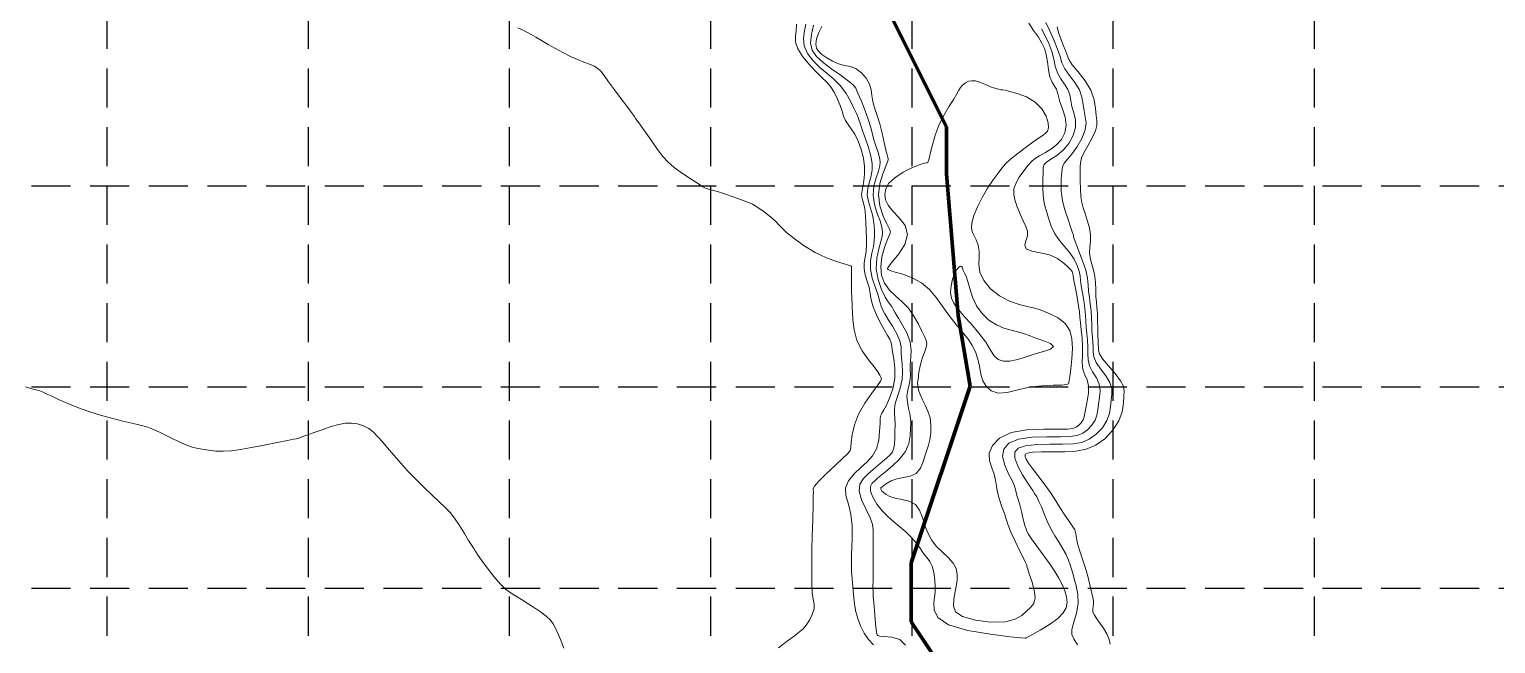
# Model space of a CAD drawing. Header units: inches. Extents: x 45655 to 51424, y 20024 to 23633.
# Drawn here: x 49765 to 50420, y 22074 to 22349 of the extents above; entities that cross this region are included whole.
import ezdxf

# ---------------------------------------------------------------- set-up
doc = ezdxf.new("R2010")
doc.units = ezdxf.units.IN
doc.header["$MEASUREMENT"] = 0
doc.linetypes.add('HIDDEN', pattern=[0.375, 0.25, -0.125])
doc.layers.add('CREEK', color=5, linetype='Continuous', lineweight=211)
doc.layers.add('CTR', color=43, linetype='Continuous', lineweight=9)
doc.layers.add('GRID', color=254, linetype='HIDDEN')

msp = doc.modelspace()

# ---------------------------------------------------------------- linework, layer by layer
at = {"layer": 'CREEK'}
for p, q in [((50148.43, 22357.58), (50174.79, 22304.89)), ((50174.79, 22304.89), (50174.79, 22283.81)), ((50174.79, 22283.81), (50180.07, 22220.57)), ((50180.07, 22220.57), (50185.34, 22188.95)), ((50185.34, 22188.95), (50158.98, 22109.9)), ((50158.98, 22109.9), (50158.98, 22099.36)), ((50158.98, 22099.36), (50158.98, 22083.55)), ((50158.98, 22083.55), (50180.07, 22051.93))]:
    msp.add_line(p, q, dxfattribs=at)
at = {"layer": 'CTR', "color": 5}
for points, elevation in [([(50143.43, 22220.79), (50141.94, 22224.38), (50141.1, 22227.53), (50140.63, 22230.35), (50140.13, 22233.08), (50139.33, 22235.9), (50138.47, 22238.74), (50137.94, 22241.48), (50137.98, 22244.04), (50138.39, 22246.54), (50138.81, 22249.16), (50139.01, 22252.04), (50139, 22255.17), (50138.89, 22258.49), (50138.76, 22261.92), (50138.55, 22265.26), (50138.18, 22268.26), (50137.63, 22270.77), (50137.1, 22272.87), (50136.82, 22274.71), (50136.99, 22276.48), (50137.41, 22278.41), (50137.88, 22280.76), (50138.15, 22283.73), (50138.09, 22287.2), (50137.6, 22290.96), (50136.62, 22294.82), (50135.28, 22298.47), (50133.75, 22301.61), (50132.18, 22304.05), (50130.74, 22305.99), (50129.58, 22307.77), (50128.78, 22309.68), (50128.1, 22311.85), (50127.26, 22314.4), (50126.03, 22317.34), (50124.51, 22320.36), (50122.84, 22323), (50121.13, 22325.02), (50119.18, 22326.88), (50116.72, 22329.24), (50113.64, 22332.52), (50110.55, 22336.27), (50108.24, 22339.85), (50107.25, 22342.77), (50107.2, 22345.28), (50107.52, 22347.84), (50107.68, 22350.79)], 568), ([(50141.97, 22151.63), (50144.1, 22153.47), (50146.13, 22155.16), (50147.96, 22156.69), (50149.51, 22158.14), (50150.64, 22159.61), (50151.27, 22161.2), (50151.54, 22163.12), (50151.65, 22165.53), (50151.73, 22168.55), (50151.75, 22171.77), (50151.67, 22174.66), (50151.49, 22176.87), (50151.45, 22178.84), (50151.86, 22181.18), (50152.88, 22184.34), (50154.11, 22188.04), (50155, 22191.87), (50155.16, 22195.47), (50154.88, 22198.71), (50154.58, 22201.58), (50154.56, 22204.1), (50154.49, 22206.55), (50153.92, 22209.23), (50152.51, 22212.38), (50150.62, 22215.69), (50148.72, 22218.74), (50147.22, 22221.22), (50146.17, 22223.19), (50145.5, 22224.76), (50145.11, 22226.15), (50144.73, 22227.76), (50144.04, 22230.05), (50142.83, 22233.31), (50141.55, 22237.21), (50140.75, 22241.25), (50140.81, 22245.03), (50141.43, 22248.41), (50142.12, 22251.38), (50142.48, 22253.91), (50142.56, 22256.17), (50142.51, 22258.33), (50142.4, 22260.56), (50142.16, 22262.95), (50141.62, 22265.58), (50140.73, 22268.48), (50139.83, 22271.52), (50139.37, 22274.56), (50139.65, 22277.47), (50140.37, 22280.25), (50141.13, 22282.93), (50141.55, 22285.6), (50141.51, 22288.45), (50140.94, 22291.76), (50139.83, 22295.6), (50138.49, 22299.49), (50137.3, 22302.78), (50136.54, 22305.01), (50136.1, 22306.48), (50135.72, 22307.69), (50135.21, 22309.07), (50134.46, 22310.84), (50133.36, 22313.25), (50131.82, 22316.37), (50129.85, 22319.84), (50127.41, 22323.2), (50124.53, 22326.11), (50121.39, 22328.77), (50118.18, 22331.47), (50115.13, 22334.46), (50112.64, 22337.71), (50111.12, 22341.1), (50110.8, 22344.52), (50111.26, 22347.8), (50111.92, 22350.75)], 566), ([(50217.25, 22348.75), (50218.93, 22345.65), (50220.56, 22342.15), (50221.86, 22338.57), (50222.71, 22335.17), (50223.4, 22332), (50224.38, 22329.09), (50225.89, 22326.43), (50227.62, 22323.94), (50229.06, 22321.56), (50229.89, 22319.16), (50230.36, 22316.69), (50230.89, 22314.05), (50231.74, 22311.15), (50232.49, 22307.99), (50232.54, 22304.57), (50231.47, 22300.98), (50229.47, 22297.5), (50226.9, 22294.46), (50224.11, 22292.15), (50221.51, 22290.44), (50219.52, 22289.14), (50218.44, 22288.01), (50218.03, 22286.61), (50217.95, 22284.47), (50217.91, 22281.32), (50217.92, 22277.7), (50218.05, 22274.34), (50218.34, 22271.78), (50218.83, 22269.58), (50219.51, 22267.15), (50220.39, 22264.02), (50221.59, 22260.49), (50223.23, 22257.05), (50225.38, 22254.03), (50227.75, 22251.3), (50230, 22248.58), (50231.82, 22245.69), (50233.16, 22242.84), (50234.04, 22240.29), (50234.51, 22238.21), (50234.76, 22236.22), (50235.04, 22233.82), (50235.54, 22230.7), (50236.14, 22227.16), (50236.64, 22223.72), (50236.92, 22220.73), (50237.07, 22218.05), (50237.24, 22215.37), (50237.54, 22212.5), (50237.86, 22209.49), (50238.02, 22206.47), (50237.99, 22203.55), (50238.07, 22200.72), (50238.7, 22197.98), (50240.13, 22195.31), (50241.84, 22192.62), (50243.12, 22189.81), (50243.49, 22186.81), (50243.2, 22183.78), (50242.73, 22180.9), (50242.39, 22178.31), (50242, 22175.94), (50241.21, 22173.66), (50239.8, 22171.42), (50237.88, 22169.4), (50235.68, 22167.82), (50233.26, 22166.87), (50230.16, 22166.43), (50225.73, 22166.32), (50219.64, 22166.31), (50212.94, 22166.07), (50206.92, 22165.21), (50202.71, 22163.43), (50200.39, 22160.8), (50199.85, 22157.44), (50200.82, 22153.58), (50202.58, 22149.73), (50204.27, 22146.46), (50205.23, 22144.18), (50205.64, 22142.64), (50205.89, 22141.38), (50206.27, 22140.02), (50206.83, 22138.28), (50207.52, 22135.9), (50208.31, 22132.81), (50209.11, 22129.49), (50209.84, 22126.6), (50210.49, 22124.57), (50211.36, 22122.82), (50212.85, 22120.61), (50215.2, 22117.37), (50218.04, 22113.47), (50220.85, 22109.55), (50223.19, 22106.08), (50225.08, 22103.02), (50226.57, 22100.18), (50227.72, 22097.42), (50228.46, 22094.76), (50228.68, 22092.23), (50228.27, 22089.83), (50226.97, 22087.46), (50224.5, 22084.97), (50220.8, 22082.33), (50216.7, 22079.83), (50213.27, 22077.88), (50211.3, 22076.78), (50210.47, 22076.31), (50210.26, 22076.19), (50209.93, 22076.15), (50208.09, 22076.33), (50203.21, 22076.86), (50194.52, 22077.94), (50184.3, 22079.66), (50175.64, 22082.14), (50170.86, 22085.39), (50169.19, 22088.91), (50169.14, 22092.1), (50169.4, 22094.57), (50169.65, 22096.72), (50169.75, 22099.14), (50169.58, 22102.22), (50169.14, 22105.53), (50168.41, 22108.47), (50167.38, 22110.56), (50166.2, 22112.07), (50165, 22113.43), (50163.89, 22115.01), (50162.67, 22116.86), (50161.11, 22118.97), (50159.06, 22121.29), (50156.61, 22123.71), (50153.96, 22126.06), (50151.26, 22128.3), (50148.61, 22130.58), (50146.05, 22133.16), (50143.69, 22136.17), (50141.83, 22139.27), (50140.79, 22142), (50140.79, 22144.02), (50141.54, 22145.47), (50142.68, 22146.61), (50143.93, 22147.7), (50145.48, 22149.01), (50147.67, 22150.79), (50150.63, 22153.23), (50153.78, 22156.24), (50156.39, 22159.68), (50157.91, 22163.34), (50158.55, 22166.91), (50158.73, 22170.02), (50158.79, 22172.42), (50158.71, 22174.44), (50158.4, 22176.51), (50157.84, 22178.99), (50157.29, 22181.72), (50157.09, 22184.52), (50157.43, 22187.19), (50158.07, 22189.67), (50158.58, 22191.98), (50158.68, 22194.15), (50158.59, 22196.36), (50158.59, 22198.82), (50158.87, 22201.71), (50159.05, 22205), (50158.59, 22208.64), (50157.16, 22212.47), (50155.17, 22216.18), (50153.25, 22219.36), (50151.89, 22221.73), (50150.97, 22223.38), (50150.26, 22224.51), (50149.55, 22225.38), (50148.63, 22226.57), (50147.39, 22228.69), (50145.76, 22232.15), (50144.23, 22236.6), (50143.37, 22241.44), (50143.59, 22246.14), (50144.47, 22250.31), (50145.42, 22253.6), (50145.96, 22255.78), (50146.13, 22257.16), (50146.13, 22258.16), (50146.05, 22259.19), (50145.77, 22260.65), (50145.05, 22262.9), (50143.82, 22266.18), (50142.57, 22270.18), (50141.93, 22274.41), (50142.31, 22278.46), (50143.33, 22282.09), (50144.38, 22285.1), (50144.98, 22287.42), (50145.1, 22289.31), (50144.78, 22291.21), (50144.16, 22293.42), (50143.34, 22295.92), (50142.5, 22298.62), (50141.74, 22301.48), (50140.89, 22304.63), (50139.76, 22308.29), (50138.24, 22312.47), (50136.59, 22316.62), (50135.16, 22320.02), (50134.17, 22322.19), (50133.02, 22323.71), (50131, 22325.38), (50127.64, 22327.81), (50123.56, 22330.73), (50119.65, 22333.7), (50116.64, 22336.4), (50114.75, 22339.14), (50114, 22342.35), (50114.36, 22346.27), (50115.32, 22350.31)], 564), ([(50211.55, 22351.24), (50213.71, 22347.99), (50215.86, 22344.97), (50217.49, 22342.39), (50218.6, 22339.95), (50219.35, 22337.21), (50219.88, 22333.92), (50220.38, 22330.42), (50221.04, 22327.3), (50221.99, 22324.92), (50223.04, 22323.16), (50223.91, 22321.68), (50224.42, 22320.22), (50224.83, 22318.46), (50225.5, 22316.08), (50226.65, 22312.93), (50227.78, 22309.29), (50228.31, 22305.61), (50227.73, 22302.24), (50226.22, 22299.31), (50224.03, 22296.84), (50221.45, 22294.87), (50218.81, 22293.28), (50216.43, 22292), (50214.57, 22290.86), (50212.95, 22289.54), (50211.27, 22287.76), (50209.31, 22285.27), (50207.34, 22282.4), (50205.78, 22279.59), (50204.94, 22277.14), (50204.83, 22274.81), (50205.35, 22272.23), (50206.41, 22269.15), (50207.76, 22265.88), (50209.13, 22262.83), (50210.28, 22260.33), (50210.98, 22258.19), (50210.99, 22256.14), (50210.3, 22253.98), (50209.75, 22251.93), (50210.39, 22250.33), (50212.92, 22249.34), (50216.7, 22248.61), (50220.79, 22247.6), (50224.36, 22245.95), (50227.19, 22243.99), (50229.2, 22242.19), (50230.37, 22240.94), (50230.94, 22240.14), (50231.13, 22239.65), (50231.23, 22239.19), (50231.4, 22238.24), (50231.76, 22236.22), (50232.41, 22232.79), (50233.18, 22228.66), (50233.83, 22224.82), (50234.2, 22221.98), (50234.41, 22219.7), (50234.65, 22217.26), (50235.04, 22214.11), (50235.44, 22210.44), (50235.67, 22206.58), (50235.58, 22202.83), (50235.49, 22199.39), (50235.75, 22196.42), (50236.62, 22193.97), (50237.67, 22191.67), (50238.35, 22189.04), (50238.28, 22185.75), (50237.7, 22182.25), (50237.06, 22179.11), (50236.65, 22176.81), (50236.35, 22175.16), (50235.9, 22173.82), (50235.08, 22172.55), (50233.99, 22171.4), (50232.74, 22170.5), (50231.29, 22169.96), (50228.91, 22169.72), (50224.73, 22169.7), (50218.28, 22169.73), (50210.74, 22169.37), (50203.72, 22168.14), (50198.55, 22165.69), (50195.34, 22162.42), (50193.91, 22158.89), (50194.02, 22155.53), (50194.99, 22152.44), (50196.09, 22149.57), (50196.73, 22146.86), (50197.11, 22144.16), (50197.61, 22141.31), (50198.49, 22138.19), (50199.6, 22135), (50200.67, 22132.03), (50201.51, 22129.41), (50202.37, 22126.77), (50203.61, 22123.58), (50205.44, 22119.57), (50207.47, 22115.42), (50209.17, 22112.02), (50210.13, 22110.06), (50210.53, 22109.17), (50210.65, 22108.75), (50210.77, 22108.21), (50211.1, 22107.1), (50211.8, 22104.98), (50212.94, 22101.63), (50214.04, 22097.74), (50214.48, 22094.21), (50213.85, 22091.69), (50212.38, 22089.9), (50210.5, 22088.25), (50208.4, 22086.4), (50205.52, 22084.65), (50201.06, 22083.53), (50194.66, 22083.41)], 562), ([(50219.14, 22351.57), (50220.8, 22348.09), (50222.78, 22343.84), (50224.49, 22339.69), (50225.57, 22336.36), (50226.43, 22333.57), (50227.7, 22330.88), (50229.79, 22327.93), (50232.19, 22324.73), (50234.22, 22321.42), (50235.36, 22318.11), (50235.89, 22314.93), (50236.29, 22312), (50236.85, 22309.36), (50237.19, 22306.67), (50236.79, 22303.53), (50235.24, 22299.73), (50233.01, 22295.81), (50230.72, 22292.55), (50228.89, 22290.41), (50227.56, 22288.87), (50226.72, 22287.14), (50226.29, 22284.63), (50226.13, 22281.67), (50226.11, 22278.78), (50226.13, 22276.32), (50226.32, 22273.94), (50226.88, 22271.07), (50227.91, 22267.39), (50229.14, 22263.48), (50230.26, 22260.14), (50230.99, 22257.99), (50231.37, 22256.83), (50231.52, 22256.23), (50231.6, 22255.77), (50231.87, 22254.86), (50232.62, 22252.84), (50234, 22249.34), (50235.65, 22245.01), (50237.04, 22240.72), (50237.8, 22237.16), (50238.12, 22234.18), (50238.33, 22231.43), (50238.67, 22228.61), (50239.09, 22225.67), (50239.44, 22222.62), (50239.64, 22219.47), (50239.73, 22216.38), (50239.85, 22213.49), (50240.05, 22210.88), (50240.28, 22208.54), (50240.39, 22206.37), (50240.39, 22204.26), (50240.66, 22202.05), (50241.65, 22199.55), (50243.64, 22196.66), (50246.01, 22193.57), (50247.9, 22190.58), (50248.71, 22187.87), (50248.71, 22185.32), (50248.4, 22182.68), (50248.13, 22179.81), (50247.64, 22176.71), (50246.53, 22173.51), (50244.5, 22170.3), (50241.75, 22167.4), (50238.6, 22165.15), (50235.25, 22163.78), (50231.41, 22163.14), (50226.71, 22162.94), (50221.01, 22162.9), (50215.13, 22162.77), (50210.12, 22162.28), (50206.84, 22161.2), (50205.33, 22159.36), (50205.39, 22156.65), (50206.74, 22153.09), (50208.78, 22149.28), (50210.81, 22145.97), (50212.29, 22143.72), (50213.33, 22142.21), (50214.19, 22140.91), (50215.11, 22139.36), (50216.13, 22137.38), (50217.24, 22134.89), (50218.45, 22131.85), (50219.83, 22128.5), (50221.42, 22125.1), (50223.26, 22121.93), (50225.14, 22118.97), (50226.88, 22116.19), (50228.28, 22113.56), (50229.35, 22111.14), (50230.15, 22109), (50230.73, 22107.13), (50231.27, 22105.2), (50231.94, 22102.81), (50232.83, 22099.63), (50233.56, 22095.84), (50233.69, 22091.65), (50232.92, 22087.37), (50231.76, 22083.39), (50230.85, 22080.15), (50230.81, 22077.85), (50231.68, 22075.85), (50233.44, 22073.28)], 566), ([(50141.05, 22321.44), (50140.29, 22324), (50138.83, 22326.65), (50136.77, 22329.08), (50134.37, 22330.9), (50131.84, 22331.87), (50129.21, 22332.39), (50126.51, 22333.03), (50123.79, 22334.2), (50121.24, 22335.73), (50119.09, 22337.3), (50117.53, 22338.69), (50116.61, 22340.13), (50116.33, 22341.92), (50116.7, 22344.3), (50117.63, 22347.05), (50119.04, 22349.85)], 562), ([(50224.33, 22349.7), (50224.92, 22347.03), (50225.89, 22344.19), (50227.03, 22341.42), (50228.03, 22338.98), (50228.7, 22336.99), (50229.49, 22335.07), (50231.04, 22332.68), (50233.68, 22329.43), (50236.76, 22325.52)], 568), ([(50151.63, 22282.16), (50155.4, 22284.58), (50159.53, 22286.65), (50162.99, 22288.07), (50165.01, 22288.67), (50165.89, 22288.74), (50166.2, 22288.74), (50166.43, 22288.99), (50166.65, 22289.43), (50166.82, 22289.92), (50166.94, 22290.39), (50167.15, 22291.34), (50167.61, 22293.35), (50168.46, 22296.8), (50169.74, 22301.22), (50171.51, 22305.93), (50173.71, 22310.33), (50176.01, 22314.19), (50178.01, 22317.31), (50179.39, 22319.61), (50180.31, 22321.24), (50181.03, 22322.43), (50181.77, 22323.36), (50182.61, 22324.12), (50183.57, 22324.75), (50184.68, 22325.28), (50186.05, 22325.55), (50187.78, 22325.42), (50189.93, 22324.77), (50192.26, 22323.81), (50194.52, 22322.86), (50196.45, 22322.16), (50197.98, 22321.72), (50199.1, 22321.49), (50199.9, 22321.39), (50200.95, 22321.23), (50202.97, 22320.78), (50206.38, 22319.84), (50210.52, 22318.26), (50214.45, 22315.96), (50217.4, 22312.91), (50219.31, 22309.61), (50220.29, 22306.65), (50220.43, 22304.48), (50219.97, 22303.02), (50219.11, 22302), (50218.01, 22301.14), (50216.41, 22300.1), (50213.96, 22298.46), (50210.54, 22295.99), (50206.76, 22293.11), (50203.44, 22290.42), (50201.17, 22288.33), (50199.52, 22286.44), (50197.85, 22284.19), (50195.66, 22281.15), (50193.16, 22277.44), (50190.69, 22273.34), (50188.6, 22269.15), (50187.04, 22265.24), (50186.11, 22262.02), (50185.91, 22259.75), (50186.27, 22258.05), (50187.05, 22256.4), (50188.05, 22254.38), (50188.96, 22252), (50189.43, 22249.34), (50189.32, 22246.49), (50189.17, 22243.39), (50189.72, 22239.94), (50191.54, 22236.18), (50194.53, 22232.46), (50198.46, 22229.27), (50202.95, 22226.95), (50207.33, 22225.45), (50210.79, 22224.57), (50212.77, 22224.11), (50213.66, 22223.92), (50214.09, 22223.83), (50214.63, 22223.67), (50215.73, 22223.31), (50217.8, 22222.56), (50221.02, 22221.3), (50224.69, 22219.45), (50227.9, 22216.97), (50229.93, 22213.82), (50230.9, 22210.07), (50231.1, 22205.76), (50230.82, 22201.1), (50230.33, 22196.69), (50229.87, 22193.29), (50229.63, 22191.39), (50229.55, 22190.6), (50229.52, 22190.3), (50229.35, 22189.99), (50228.5, 22189.65), (50226.36, 22189.4), (50222.51, 22189.29), (50217.47, 22189.07), (50211.97, 22188.44), (50206.67, 22187.27), (50201.87, 22186.15), (50197.83, 22185.82), (50194.71, 22186.83), (50192.49, 22188.84), (50191.05, 22191.27), (50190.27, 22193.65), (50189.83, 22196.04), (50189.4, 22198.59), (50188.7, 22201.4), (50187.68, 22204.32), (50186.31, 22207.16), (50184.6, 22209.79), (50182.58, 22212.35), (50180.34, 22215.03), (50177.92, 22218), (50175.38, 22221.26), (50172.77, 22224.8), (50170.1, 22228.52), (50167.16, 22232.1), (50163.64, 22235.17), (50159.48, 22237.43), (50155.28, 22238.98), (50151.89, 22239.97), (50149.87, 22240.57), (50148.96, 22240.91), (50148.64, 22241.11), (50148.5, 22241.27), (50148.42, 22241.42), (50148.4, 22241.57), (50148.5, 22241.84), (50149.11, 22242.67), (50150.69, 22244.62), (50153.39, 22248.03), (50156.09, 22252.33), (50157.38, 22256.78), (50156.28, 22260.74), (50153.64, 22264.17), (50150.74, 22267.17), (50148.67, 22269.84), (50147.53, 22272.31), (50147.21, 22274.72), (50147.66, 22277.18), (50149.06, 22279.66), (50151.63, 22282.16)], 558), ([(50236.76, 22325.52), (50239.37, 22321.28), (50240.82, 22317.05), (50241.42, 22313.17), (50241.68, 22309.96), (50241.97, 22307.6), (50242.03, 22305.55), (50241.43, 22303.15), (50239.92, 22299.93), (50237.97, 22296.39), (50236.24, 22293.24), (50235.23, 22291.01), (50234.8, 22289.55), (50234.67, 22288.48), (50234.62, 22287.44), (50234.58, 22286.04), (50234.57, 22283.89), (50234.59, 22280.76), (50234.69, 22277.15), (50234.92, 22273.76), (50235.3, 22271.05), (50235.9, 22268.7), (50236.73, 22266.18), (50237.76, 22263.12), (50238.71, 22259.78), (50239.24, 22256.55), (50239.15, 22253.73), (50238.82, 22251.13), (50238.73, 22248.49), (50239.25, 22245.58), (50240.13, 22242.4), (50240.94, 22239), (50241.36, 22235.47), (50241.52, 22232.07), (50241.61, 22229.04), (50241.8, 22226.52), (50242.04, 22224.17), (50242.25, 22221.51), (50242.35, 22218.23), (50242.39, 22214.72), (50242.44, 22211.59), (50242.55, 22209.27), (50242.68, 22207.59), (50242.76, 22206.26), (50242.8, 22204.98), (50243.24, 22203.38), (50244.59, 22201.11), (50247.16, 22198), (50250.17, 22194.51), (50252.67, 22191.35), (50253.92, 22188.93), (50254.21, 22186.85), (50254.07, 22184.46), (50253.87, 22181.3), (50253.28, 22177.49), (50251.85, 22173.35), (50249.2, 22169.17), (50245.63, 22165.41), (50241.54, 22162.48), (50237.23, 22160.7), (50232.67, 22159.85), (50227.71, 22159.55), (50222.39, 22159.48), (50217.32, 22159.47), (50213.31, 22159.35), (50210.95, 22159.01), (50209.98, 22158.42), (50209.92, 22157.51), (50210.44, 22156.24), (50211.52, 22154.48), (50213.26, 22152.05), (50215.68, 22148.89), (50218.48, 22145.24), (50221.25, 22141.4), (50223.67, 22137.68), (50225.77, 22134.23), (50227.7, 22131.19), (50229.5, 22128.64), (50231.04, 22126.49), (50232.13, 22124.61), (50232.63, 22122.85), (50232.89, 22120.93), (50233.33, 22118.56), (50234.23, 22115.54), (50235.47, 22111.96), (50236.78, 22108.02), (50237.94, 22103.92), (50238.89, 22100.04), (50239.65, 22096.81), (50240.2, 22094.52), (50240.53, 22092.92), (50240.58, 22091.65), (50240.38, 22090.4), (50240.18, 22089.13), (50240.27, 22087.82), (50240.9, 22086.45), (50242, 22084.88), (50243.42, 22082.98), (50245.01, 22080.63), (50246.48, 22078.08), (50247.55, 22075.63), (50248.03, 22073.5)], 568), ([(50194.66, 22083.41), (50187.7, 22084.24), (50181.99, 22085.83), (50178.85, 22088), (50177.84, 22090.58), (50178, 22093.43), (50178.53, 22096.4), (50179.11, 22099.34), (50179.53, 22102.18), (50179.6, 22104.83), (50179.09, 22107.33), (50177.76, 22109.77), (50175.53, 22112.23), (50172.81, 22114.76), (50170.16, 22117.41), (50168.03, 22120.23), (50166.38, 22123.28), (50165.11, 22126.59), (50164.03, 22130.13), (50162.76, 22133.46), (50160.88, 22136.04), (50158.1, 22137.52), (50154.89, 22138.25), (50151.85, 22138.77), (50149.5, 22139.53), (50147.81, 22140.43), (50146.66, 22141.31), (50145.93, 22142.02), (50145.53, 22142.55), (50145.37, 22142.92), (50145.37, 22143.19), (50145.47, 22143.39), (50145.63, 22143.55), (50145.81, 22143.71), (50146.19, 22144.01), (50146.93, 22144.6), (50148.2, 22145.56), (50150.05, 22146.63), (50152.5, 22147.5), (50155.49, 22148.01), (50158.59, 22148.62), (50161.26, 22149.89), (50163.11, 22152.22), (50164.31, 22155.15), (50165.19, 22158.02), (50166.01, 22160.36), (50166.76, 22162.49), (50167.37, 22164.9), (50167.76, 22167.98), (50167.81, 22171.42), (50167.4, 22174.79), (50166.46, 22177.76), (50165.24, 22180.38), (50164, 22182.81), (50162.98, 22185.15), (50162.29, 22187.29), (50161.92, 22189.07), (50161.87, 22190.39), (50162.02, 22191.35), (50162.17, 22192.09), (50162.21, 22192.81), (50162.24, 22193.74), (50162.39, 22195.18), (50162.8, 22197.28), (50163.43, 22199.76), (50164.2, 22202.24), (50165.02, 22204.41), (50165.7, 22206.25), (50166.01, 22207.86), (50165.75, 22209.39), (50164.98, 22211.14), (50163.78, 22213.5), (50162.2, 22216.68), (50160.23, 22220.28), (50157.81, 22223.74), (50154.95, 22226.67), (50151.96, 22229.27), (50149.23, 22231.92), (50147.11, 22234.96), (50145.77, 22238.44), (50145.36, 22242.39), (50145.92, 22246.71), (50147.05, 22250.87), (50148.26, 22254.23), (50149.13, 22256.29), (50149.62, 22257.36), (50149.78, 22257.91), (50149.63, 22258.4), (50149.08, 22259.4), (50148.02, 22261.45), (50146.47, 22264.96), (50145.02, 22269.53), (50144.34, 22274.57), (50144.93, 22279.55), (50146.27, 22283.93), (50147.63, 22287.27), (50148.4, 22289.22), (50148.67, 22290.19), (50148.63, 22290.68), (50148.48, 22291.25), (50148.18, 22292.36), (50147.69, 22294.47), (50146.96, 22297.85), (50146.02, 22302.01), (50144.92, 22306.25), (50143.73, 22310.03), (50142.64, 22313.33), (50141.84, 22316.25), (50141.42, 22318.91), (50141.05, 22321.44)], 562), ([(50197.9, 22200.78), (50196.14, 22202.45), (50194.5, 22205.07), (50192.33, 22208.52), (50189.21, 22212.61), (50185.75, 22216.72), (50182.75, 22220.12), (50180.84, 22222.32), (50179.71, 22223.71), (50178.86, 22224.88), (50177.93, 22226.36), (50177.08, 22228.31), (50176.64, 22230.79), (50176.84, 22233.74), (50177.53, 22236.78), (50178.45, 22239.37), (50179.4, 22241.14), (50180.27, 22242.13), (50180.98, 22242.51), (50181.49, 22242.45), (50181.8, 22242.11), (50181.96, 22241.7), (50182.01, 22241.31), (50182.09, 22240.88), (50182.32, 22240.32), (50182.83, 22239.45), (50183.55, 22238.04), (50184.36, 22235.79), (50185.25, 22232.53), (50186.44, 22228.7), (50188.18, 22224.82), (50190.69, 22221.34), (50193.77, 22218.47), (50197.11, 22216.3), (50200.47, 22214.88), (50203.68, 22213.97), (50206.6, 22213.24), (50209.19, 22212.43), (50211.77, 22211.5), (50214.75, 22210.43), (50218.27, 22209.23), (50221.32, 22207.96), (50222.6, 22206.71), (50221.26, 22205.52), (50218.13, 22204.41), (50214.48, 22203.35), (50211.33, 22202.35), (50208.59, 22201.44), (50205.91, 22200.67), (50203.06, 22200.14), (50200.26, 22200.08), (50197.9, 22200.78)], 556), ([(50142.14, 22073.26), (50139.88, 22075.57), (50137.95, 22078.42), (50136.38, 22081.67), (50135.16, 22085), (50134.29, 22088.03), (50133.76, 22090.55), (50133.44, 22092.94), (50133.19, 22095.69), (50132.89, 22099.13), (50132.59, 22102.78), (50132.36, 22105.97), (50132.25, 22108.24), (50132.22, 22109.75), (50132.22, 22110.87), (50132.23, 22112.01), (50132.28, 22113.74), (50132.39, 22116.66), (50132.58, 22121.11), (50132.57, 22126.44), (50132.04, 22131.72), (50130.89, 22136.2), (50129.79, 22140), (50129.61, 22143.38), (50131, 22146.6), (50133.53, 22149.66), (50136.5, 22152.47), (50139.32, 22155.07), (50141.7, 22157.76), (50143.45, 22160.94), (50144.45, 22164.81), (50144.88, 22168.81), (50145.04, 22172.14), (50145.13, 22174.26), (50145.27, 22175.43), (50145.5, 22176.13), (50145.92, 22176.86), (50146.62, 22178.05), (50147.73, 22180.17), (50149.23, 22183.48), (50150.72, 22187.7), (50151.67, 22192.34), (50151.71, 22196.94), (50151.17, 22201.09), (50150.56, 22204.34), (50150.26, 22206.46), (50150.13, 22207.77), (50149.9, 22208.79), (50149.37, 22209.97), (50148.44, 22211.62), (50147.06, 22213.96), (50145.28, 22217.16), (50143.43, 22220.79)], 568), ([(50156.48, 22073.12), (50153.94, 22075.6), (50150.3, 22076.62), (50146.95, 22076.91), (50144.95, 22077.12), (50144.08, 22077.37), (50143.79, 22077.67), (50143.62, 22078.11), (50143.44, 22079.09), (50143.2, 22081.14), (50142.89, 22084.53), (50142.54, 22088.52), (50142.23, 22092.12), (50142.03, 22094.69), (50141.92, 22096.72), (50141.89, 22099.05), (50141.93, 22102.3), (50141.98, 22106.25), (50142.04, 22110.52), (50142.04, 22114.72), (50142.04, 22118.6), (50142.04, 22121.91), (50142.03, 22124.57), (50141.69, 22127.07), (50140.66, 22130.02), (50138.8, 22133.82), (50136.8, 22138.03), (50135.66, 22141.96), (50136.03, 22145.09), (50137.6, 22147.57), (50139.75, 22149.66), (50141.97, 22151.63)], 566)]:
    msp.add_lwpolyline(points, dxfattribs=dict(at, elevation=elevation))
at = {"layer": 'CTR', "elevation": 572}
for points in [[(50099.57, 22071.95), (50103.46, 22074.79), (50106.74, 22077.22), (50109.06, 22078.97), (50110.68, 22080.4), (50112.06, 22082.04), (50113.48, 22084.26), (50114.75, 22086.81), (50115.54, 22089.29), (50115.6, 22091.46), (50115.21, 22093.67), (50114.76, 22096.43), (50114.54, 22100.01), (50114.51, 22103.86), (50114.55, 22107.15), (50114.55, 22109.47), (50114.55, 22111.86), (50114.61, 22115.76), (50114.75, 22122.03), (50114.93, 22129.32), (50115.1, 22135.68), (50115.22, 22139.64), (50115.26, 22141.62), (50115.22, 22142.51), (50115.21, 22143.15), (50115.75, 22144.2), (50117.54, 22146.22), (50120.88, 22149.56), (50124.92, 22153.42), (50128.44, 22156.74), (50130.54, 22158.7), (50131.47, 22159.62), (50131.76, 22160.07), (50131.89, 22160.61), (50132, 22161.7), (50132.21, 22163.8), (50132.62, 22167.19), (50133.56, 22171.56), (50135.38, 22176.44), (50138.21, 22181.35), (50141.38, 22185.76), (50143.98, 22189.15), (50145.32, 22191.18), (50145.64, 22192.25), (50145.41, 22192.97), (50144.95, 22193.88), (50144.07, 22195.31), (50142.43, 22197.54), (50139.9, 22200.76), (50137.07, 22204.77), (50134.71, 22209.33), (50133.41, 22214.1), (50132.91, 22218.51), (50132.79, 22221.97), (50132.66, 22224.1), (50132.52, 22225.75), (50132.39, 22228), (50132.33, 22231.57), (50132.32, 22235.68), (50132.32, 22239.15), (50132.33, 22241.09), (50132.32, 22241.82), (50132.32, 22241.94), (50132.32, 22241.97), (50132.32, 22242.01), (50132.31, 22242.11), (50132.31, 22242.28), (50132.26, 22242.47), (50132.17, 22242.63), (50131.9, 22242.76), (50131.02, 22243), (50129.02, 22243.57), (50125.56, 22244.65), (50121.05, 22246.35), (50116.02, 22248.72), (50111.06, 22251.75), (50106.65, 22254.94), (50103.28, 22257.71), (50101.21, 22259.65), (50099.82, 22261.13), (50098.3, 22262.67), (50096.03, 22264.68), (50093.25, 22266.87), (50090.45, 22268.84), (50087.94, 22270.27), (50085.48, 22271.36), (50082.72, 22272.39), (50079.41, 22273.59), (50075.94, 22274.81), (50072.85, 22275.83), (50070.54, 22276.5), (50068.94, 22276.89), (50067.84, 22277.15), (50066.99, 22277.45), (50065.84, 22278.08), (50063.81, 22279.35), (50060.56, 22281.44), (50056.67, 22284.04), (50053.02, 22286.69), (50050.23, 22289.1), (50047.94, 22291.64), (50045.53, 22294.81), (50042.62, 22298.88), (50039.64, 22303.16), (50037.19, 22306.66), (50035.76, 22308.7), (50035.1, 22309.64), (50034.75, 22310.12), (50034.3, 22310.72), (50033.42, 22311.91), (50031.78, 22314.08), (50029.24, 22317.44), (50026.27, 22321.38), (50023.58, 22325.05), (50021.66, 22327.81), (50020.24, 22329.74), (50018.86, 22331.05), (50017.16, 22332.02), (50015.07, 22332.87), (50012.59, 22333.79), (50009.72, 22334.97), (50006.58, 22336.42), (50003.24, 22338.08), (49999.84, 22339.92), (49996.57, 22341.77), (49993.63, 22343.5), (49991.16, 22344.98), (49989.04, 22346.23), (49987.1, 22347.31), (49985.18, 22348.29), (49983.08, 22349.24)], [(49762.82, 22188.59), (49766.12, 22187.62), (49768.17, 22187.06), (49769.28, 22186.76), (49770.01, 22186.53), (49770.83, 22186.17), (49772.15, 22185.54), (49774.33, 22184.52), (49777.6, 22183.02), (49781.79, 22181.2), (49786.57, 22179.29), (49791.69, 22177.46), (49796.87, 22175.82), (49801.87, 22174.4), (49806.47, 22173.24), (49810.46, 22172.32), (49813.62, 22171.6), (49815.88, 22171.03), (49817.55, 22170.52), (49819.04, 22169.94), (49820.73, 22169.22), (49822.78, 22168.28), (49825.25, 22167.08), (49828.18, 22165.63), (49831.29, 22164.12), (49834.27, 22162.81), (49836.89, 22161.85), (49839.32, 22161.19), (49841.87, 22160.68), (49844.75, 22160.22), (49847.93, 22159.89), (49851.34, 22159.81), (49854.95, 22160.05), (49859.02, 22160.63), (49863.91, 22161.5), (49869.67, 22162.59), (49875.45, 22163.71), (49880.09, 22164.62), (49882.77, 22165.14), (49883.97, 22165.38), (49884.47, 22165.5), (49885.05, 22165.67), (49886.16, 22166.06), (49888.26, 22166.81), (49891.58, 22168.02), (49895.59, 22169.45), (49899.58, 22170.81), (49902.98, 22171.8), (49905.92, 22172.36), (49908.66, 22172.43), (49911.42, 22172.01), (49914.08, 22171.15), (49916.44, 22169.94), (49918.41, 22168.43), (49920.33, 22166.45), (49922.62, 22163.79), (49925.57, 22160.38), (49928.77, 22156.73), (49931.63, 22153.49), (49933.79, 22151.09), (49935.69, 22149.1), (49937.96, 22146.8), (49941.06, 22143.74), (49944.57, 22140.32), (49947.88, 22137.16), (49950.54, 22134.67), (49952.73, 22132.45), (49954.81, 22129.91), (49957.01, 22126.62), (49959.17, 22123.08), (49961.04, 22119.95), (49962.42, 22117.72), (49963.37, 22116.28), (49964.01, 22115.29), (49964.52, 22114.43), (49965.31, 22113.19), (49966.82, 22111.02), (49969.34, 22107.66), (49972.39, 22103.78), (49975.31, 22100.35), (49977.6, 22098.08), (49979.41, 22096.71), (49981.03, 22095.73), (49982.76, 22094.69), (49984.75, 22093.45), (49987.18, 22091.91), (49990.11, 22090.03), (49993.14, 22087.97), (49995.76, 22085.98), (49997.6, 22084.21), (49998.82, 22082.6), (49999.72, 22081.02), (50000.52, 22079.34), (50001.39, 22077.36), (50002.4, 22074.88), (50003.66, 22071.79)]]:
    msp.add_lwpolyline(points, dxfattribs=at)
at = {"layer": 'GRID', "linetype": 'HIDDEN', "ltscale": 70}
for p, q in [((49799.24, 23538.55), (49799.24, 20388.15)), ((49889.24, 23538.55), (49889.24, 20388.15)), ((49979.24, 23538.55), (49979.24, 20388.15)), ((50069.24, 23538.55), (50069.24, 20388.15)), ((50159.24, 23538.55), (50159.24, 20388.15)), ((50249.24, 23538.55), (50249.24, 20388.15)), ((50339.24, 23538.55), (50339.24, 20388.15)), ((45749.24, 22278.55), (51329.24, 22278.55)), ((45749.24, 22188.55), (51329.24, 22188.55)), ((45749.24, 22098.55), (51329.24, 22098.55))]:
    msp.add_line(p, q, dxfattribs=at)

doc.saveas('drawing.dxf')
